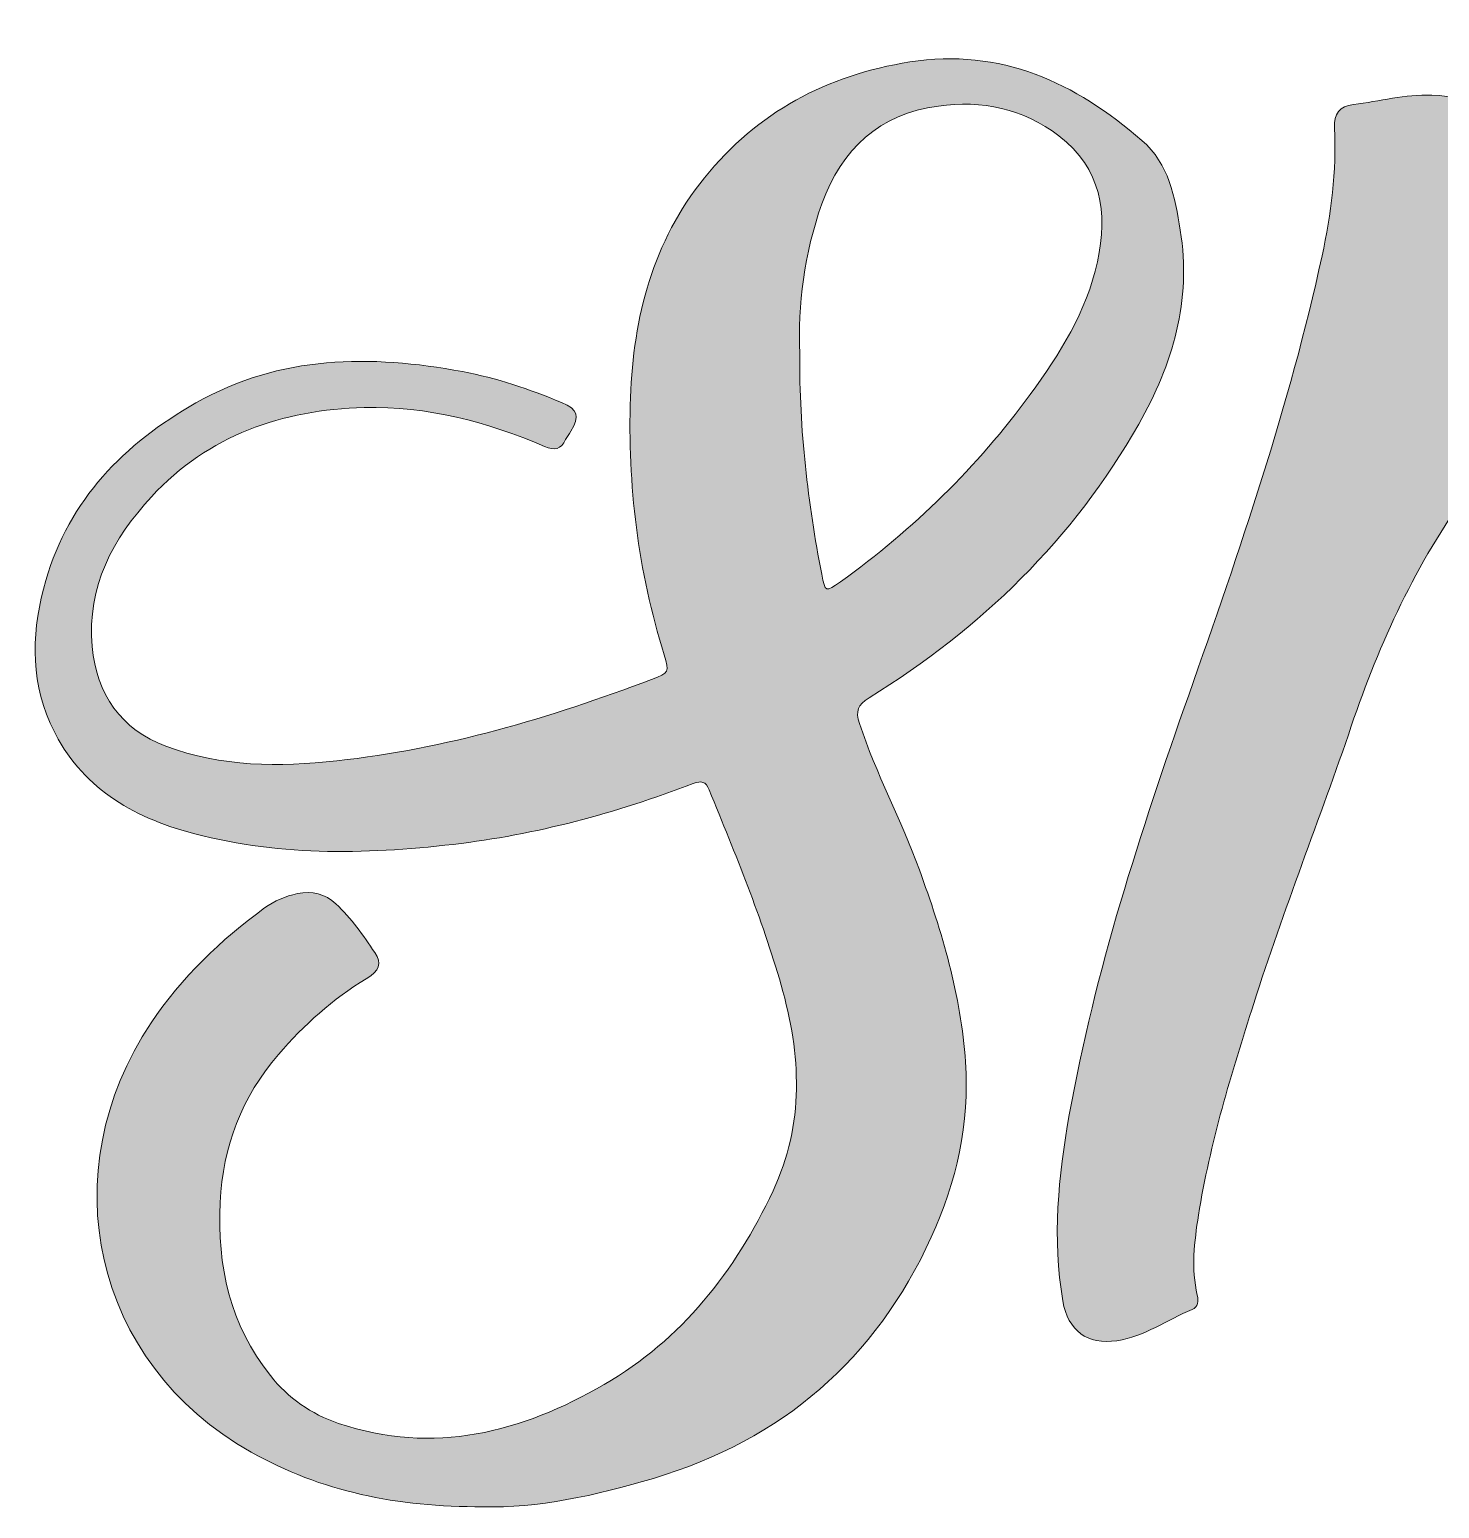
# Model space of a CAD drawing. Extents: x 643 to 1356, y -1289 to -509.
# Drawn here: x 643.3 to 846.1, y -1127.2 to -914.5 of the extents above; entities that cross this region are included whole.
import ezdxf

# ---------------------------------------------------------------- set-up
doc = ezdxf.new("R2010")
doc.units = 0
doc.header["$MEASUREMENT"] = 0
doc.layers.add('katman 1', color=7, linetype='Continuous')

# ---------------------------------------------------------------- blocks, each defined once
blk = doc.blocks.new('block 2')
at = {"layer": 'katman 1', "true_color": 0xd400d3}
h = blk.add_hatch(color=212, dxfattribs=at)
h.dxf.hatch_style = 2
edge = h.paths.add_edge_path()
edge.add_spline(control_points=[(978.24, -1070.41), (976.85, -1072.95), (975.69, -1075.17), (974.44, -1077.34), (969.75, -1085.49), (964.06, -1092.8), (956.61, -1098.62), (952.27, -1102.01), (947.35, -1104.05), (941.89, -1104.82), (936.28, -1105.61), (930.73, -1102.74), (927.72, -1097.48), (924.24, -1091.38), (923.52, -1084.76), (924.29, -1077.97), (925.66, -1065.93), (929.36, -1054.46), (933.03, -1042.99), (939.56, -1022.58), (947.64, -1002.72), (954.56, -982.45), (958.15, -971.93), (961.99, -961.51), (964.86, -950.76), (965.71, -947.61), (966.3, -944.4), (966.63, -941.16), (966.73, -940.11), (966.73, -939.02), (966.57, -937.98), (965.94, -933.73), (963.63, -932.43), (959.64, -934.05), (955.95, -935.56), (952.91, -938.04), (950, -940.69), (942.01, -947.99), (935.11, -956.24), (928.68, -964.92), (923.17, -972.36), (918.06, -980.08), (913.7, -988.24), (909.83, -995.46), (907.11, -1003.21), (904.12, -1010.82), (899.53, -1022.53), (894.95, -1034.25), (892.04, -1046.51), (889.76, -1056.11), (888.15, -1065.81), (888.61, -1075.75), (888.78, -1079.28), (889.27, -1082.76), (890.13, -1086.19), (890.72, -1088.5), (890.18, -1089.55), (887.92, -1090.3), (883.26, -1091.87), (878.46, -1092.49), (873.57, -1092.16), (869.36, -1091.88), (866.02, -1088.15), (865.36, -1083.17), (863.88, -1071.95), (864.94, -1060.88), (867.17, -1049.87), (871.12, -1030.41), (877.89, -1011.86), (885.53, -993.62), (890.52, -981.71), (895.55, -969.82), (898.57, -957.22), (899.59, -952.96), (900.66, -948.65), (899.81, -944.21), (898.83, -939.13), (895.82, -937.4), (890.94, -939.19), (886.17, -940.94), (882.31, -944.13), (878.57, -947.45), (867.56, -957.25), (858.88, -969.03), (850.28, -980.89), (842.79, -991.24), (837.51, -1002.61), (833.43, -1014.67), (828.91, -1028.02), (823.66, -1041.13), (819.4, -1054.58), (816.22, -1064.6), (813.09, -1074.64), (811.45, -1085.05), (810.85, -1088.87), (810.38, -1092.7), (811.27, -1096.55), (811.47, -1097.4), (811.43, -1098.22), (810.53, -1098.6), (806.93, -1100.11), (803.69, -1102.48), (799.72, -1103.09), (795.44, -1103.74), (792.68, -1101.67), (791.94, -1097.37), (790.4, -1088.38), (791.29, -1079.48), (792.87, -1070.6), (796.57, -1049.89), (803.07, -1030), (810.04, -1010.21), (817.35, -989.45), (824.54, -968.63), (829.22, -947.05), (830.53, -941), (831.34, -934.86), (831.01, -928.64), (830.9, -926.58), (831.72, -925.53), (833.74, -925.27), (837.49, -924.78), (841.18, -923.82), (845.01, -923.92), (851.04, -924.07), (854.73, -927.64), (854.72, -933.71), (854.7, -942.08), (852.94, -950.21), (851.11, -958.33), (851, -958.84), (850.89, -959.36), (850.81, -959.88), (850.8, -959.98), (850.93, -960.09), (851.09, -960.36), (853.5, -957.39), (855.83, -954.44), (858.24, -951.56), (866.31, -941.92), (875.06, -933.02), (886.1, -926.74), (894.06, -922.21), (902.51, -919.88), (911.75, -921.94), (914.97, -922.66), (917.98, -923.87), (920.68, -925.76), (923.02, -927.39), (924.73, -929.53), (925.66, -932.31), (927.23, -937), (927.8, -941.76), (927.06, -946.66), (927.01, -947.03), (926.84, -947.44), (927.27, -947.82), (929.82, -944.78), (932.28, -941.66), (934.93, -938.72), (942.58, -930.24), (951.5, -923.6), (962.95, -921.44), (971.48, -919.83), (979.29, -922.22), (986.25, -927.31), (989.99, -930.05), (990.71, -934.25), (991.2, -938.45), (991.94, -944.7), (990.34, -950.66), (988.37, -956.44), (981.86, -975.58), (975.48, -994.77), (968.52, -1013.75), (960.98, -1034.29), (953.18, -1054.76), (948.02, -1076.08), (947, -1080.3), (946.33, -1084.56), (946.48, -1088.92), (946.51, -1089.79), (946.53, -1090.65), (946.87, -1091.47), (947.66, -1093.39), (949.22, -1094.04), (951.04, -1093.06), (952.99, -1092), (954.6, -1090.5), (956.14, -1088.93), (964.63, -1080.24), (971.05, -1070.25), (975.15, -1058.78), (975.92, -1056.61), (976.13, -1054.47), (976.04, -1052.16), (975.55, -1039.5), (977.56, -1027.13), (980.46, -1014.84), (984.78, -996.51), (990.92, -978.82), (999.19, -961.9), (1003.65, -952.77), (1009.43, -944.48), (1016.26, -936.94), (1020.83, -931.9), (1025.84, -927.37), (1031.76, -923.9), (1047.87, -914.49), (1066.62, -916.75), (1079.77, -929.93), (1087.56, -937.73), (1091.47, -947.4), (1092.57, -958.27), (1092.77, -960.25), (1092.86, -962.25), (1092.95, -964.24), (1092.99, -965.14), (1093.31, -965.92), (1093.76, -966.66), (1097.8, -973.23), (1099.52, -980.25), (1099.51, -988.08), (1099.46, -1016.04), (1091.28, -1041.41), (1075.91, -1064.52), (1065.08, -1080.79), (1050.63, -1092.64), (1031.84, -1098.74), (1023.66, -1101.39), (1015.24, -1102.43), (1006.65, -1101.5), (995.83, -1100.34), (988.56, -1094.17), (983.51, -1084.91), (981.49, -1081.21), (980, -1077.31), (979.01, -1073.22), (978.81, -1072.4), (978.56, -1071.59), (978.24, -1070.41)], knot_values=[0, 0, 0, 0, 1, 1, 1, 2, 2, 2, 3, 3, 3, 4, 4, 4, 5, 5, 5, 6, 6, 6, 7, 7, 7, 8, 8, 8, 9, 9, 9, 10, 10, 10, 11, 11, 11, 12, 12, 12, 13, 13, 13, 14, 14, 14, 15, 15, 15, 16, 16, 16, 17, 17, 17, 18, 18, 18, 19, 19, 19, 20, 20, 20, 21, 21, 21, 22, 22, 22, 23, 23, 23, 24, 24, 24, 25, 25, 25, 26, 26, 26, 27, 27, 27, 28, 28, 28, 29, 29, 29, 30, 30, 30, 31, 31, 31, 32, 32, 32, 33, 33, 33, 34, 34, 34, 35, 35, 35, 36, 36, 36, 37, 37, 37, 38, 38, 38, 39, 39, 39, 40, 40, 40, 41, 41, 41, 42, 42, 42, 43, 43, 43, 44, 44, 44, 45, 45, 45, 46, 46, 46, 47, 47, 47, 48, 48, 48, 49, 49, 49, 50, 50, 50, 51, 51, 51, 52, 52, 52, 53, 53, 53, 54, 54, 54, 55, 55, 55, 56, 56, 56, 57, 57, 57, 58, 58, 58, 59, 59, 59, 60, 60, 60, 61, 61, 61, 62, 62, 62, 63, 63, 63, 64, 64, 64, 65, 65, 65, 66, 66, 66, 67, 67, 67, 68, 68, 68, 69, 69, 69, 70, 70, 70, 71, 71, 71, 72, 72, 72, 73, 73, 73, 74, 74, 74, 75, 75, 75, 76, 76, 76, 77, 77, 77, 78, 78, 78, 79, 79, 79, 80, 80, 80, 80], degree=3, periodic=1)
edge = h.paths.add_edge_path()
edge.add_spline(control_points=[(1084.11, -955.98), (1084.16, -950.72), (1079.68, -940.57), (1075.8, -937.22), (1074.79, -936.35), (1073.7, -935.53), (1072.34, -935.33), (1065.29, -934.25), (1058.46, -934.76), (1051.92, -937.98), (1042.07, -942.83), (1034.81, -950.45), (1028.72, -959.36), (1020.9, -970.77), (1015.83, -983.5), (1011.31, -996.46), (1006.57, -1010), (1003.73, -1024), (1001.13, -1038.08), (998.88, -1050.26), (996.96, -1062.46), (997.58, -1074.91), (997.76, -1078.51), (998.26, -1082.07), (999.25, -1085.53), (1001.29, -1092.66), (1006.83, -1095.97), (1014.06, -1094.55), (1018.73, -1093.64), (1022.87, -1091.58), (1026.61, -1088.72), (1033.38, -1083.54), (1038.89, -1077.11), (1043.9, -1070.31), (1062.39, -1045.22), (1073.79, -1017.1), (1079.16, -986.48), (1080.09, -981.17), (1080.57, -975.8), (1079.68, -970.41), (1079.19, -967.44), (1078.66, -964.46), (1076.76, -962.02), (1073.62, -957.99), (1069.23, -957.63), (1064.64, -958.2), (1060.85, -958.68), (1057.29, -959.99), (1053.78, -961.45), (1053.12, -961.73), (1052.39, -962.23), (1051.74, -961.59), (1050.64, -960.51), (1049.69, -959.32), (1049.73, -957.63), (1049.77, -955.95), (1050.88, -955.17), (1052.21, -954.58), (1054.71, -953.48), (1057.29, -952.6), (1059.93, -951.91), (1067.86, -949.83), (1075.34, -950.81), (1082.34, -955.16), (1082.88, -955.5), (1083.37, -956.02), (1084.11, -955.98)], knot_values=[0, 0, 0, 0, 1, 1, 1, 2, 2, 2, 3, 3, 3, 4, 4, 4, 5, 5, 5, 6, 6, 6, 7, 7, 7, 8, 8, 8, 9, 9, 9, 10, 10, 10, 11, 11, 11, 12, 12, 12, 13, 13, 13, 14, 14, 14, 15, 15, 15, 16, 16, 16, 17, 17, 17, 18, 18, 18, 19, 19, 19, 20, 20, 20, 21, 21, 21, 22, 22, 22, 22], degree=3, periodic=1)
h = blk.add_hatch(color=212, dxfattribs=at)
h.dxf.hatch_style = 2
edge = h.paths.add_edge_path()
edge.add_spline(control_points=[(708.54, -1126.97), (696.13, -1127.03), (685.26, -1124.79), (675.19, -1119.12), (652.28, -1106.23), (646.46, -1078.82), (660.8, -1057.36), (665.19, -1050.8), (670.8, -1045.47), (677.12, -1040.84), (678.52, -1039.82), (680.12, -1039.14), (681.84, -1038.78), (683.96, -1038.33), (685.82, -1038.82), (687.38, -1040.26), (689.6, -1042.31), (691.33, -1044.77), (692.97, -1047.27), (694, -1048.83), (693.64, -1049.89), (691.75, -1051.02), (686.91, -1053.93), (682.8, -1057.65), (679.12, -1061.91), (673.83, -1068.05), (671.11, -1075.13), (670.72, -1083.2), (670.28, -1092.35), (672.15, -1100.8), (677.95, -1108.11), (680.53, -1111.35), (683.74, -1113.62), (687.76, -1114.98), (701.48, -1119.62), (714.07, -1116.27), (725.96, -1109.4), (737.13, -1102.94), (744.8, -1093.09), (750.25, -1081.54), (754.79, -1071.9), (754.29, -1062), (751.42, -1051.93), (748.66, -1042.3), (744.83, -1033.11), (741.07, -1023.86), (740.57, -1022.63), (739.95, -1022.5), (738.78, -1022.94), (727.62, -1027.21), (716.15, -1030.31), (704.26, -1031.69), (691.37, -1033.18), (678.51, -1033.43), (665.88, -1029.85), (657.2, -1027.4), (650.08, -1022.84), (646.28, -1014.24), (643.31, -1007.51), (643.67, -1000.57), (645.65, -993.72), (649.04, -982.06), (656.88, -974.08), (667.23, -968.2), (679.4, -961.28), (692.34, -961.23), (705.57, -963.69), (710.48, -964.6), (715.22, -966.21), (719.83, -968.14), (722.24, -969.15), (722.48, -970.07), (721.15, -972.28), (720.91, -972.68), (720.6, -973.04), (720.41, -973.46), (719.74, -974.91), (718.87, -975.06), (717.39, -974.44), (709.11, -970.94), (700.52, -968.63), (691.46, -968.86), (679.64, -969.17), (669.08, -972.78), (660.86, -981.68), (655.28, -987.72), (651.56, -994.54), (652.32, -1003.24), (652.91, -1010.1), (656.49, -1015.18), (662.93, -1017.58), (670.94, -1020.56), (679.19, -1020.6), (687.53, -1019.68), (703.17, -1017.95), (718.12, -1013.54), (732.77, -1007.97), (735.33, -1007), (735.36, -1006.95), (734.58, -1004.42), (730.85, -992.35), (729.3, -979.98), (729.75, -967.4), (730.16, -955.85), (732.97, -944.97), (740.38, -935.8), (747.99, -926.39), (757.99, -921.02), (769.92, -919.15), (783.02, -917.11), (793.73, -922.09), (803.31, -930.44), (807.21, -933.83), (808.06, -938.55), (808.83, -943.34), (810.46, -953.44), (807.78, -962.6), (802.85, -971.26), (793.42, -987.81), (780.18, -1000.67), (764.06, -1010.62), (762.42, -1011.63), (762.1, -1012.52), (762.69, -1014.3), (765.07, -1021.52), (768.71, -1028.22), (771.3, -1035.35), (774.57, -1044.32), (777.31, -1053.42), (777.94, -1063), (778.52, -1071.8), (776.67, -1080.24), (773.02, -1088.21), (764.96, -1105.8), (751.6, -1117.34), (733.06, -1122.89), (724.73, -1125.38), (716.32, -1127.22), (708.54, -1126.97)], knot_values=[0, 0, 0, 0, 1, 1, 1, 2, 2, 2, 3, 3, 3, 4, 4, 4, 5, 5, 5, 6, 6, 6, 7, 7, 7, 8, 8, 8, 9, 9, 9, 10, 10, 10, 11, 11, 11, 12, 12, 12, 13, 13, 13, 14, 14, 14, 15, 15, 15, 16, 16, 16, 17, 17, 17, 18, 18, 18, 19, 19, 19, 20, 20, 20, 21, 21, 21, 22, 22, 22, 23, 23, 23, 24, 24, 24, 25, 25, 25, 26, 26, 26, 27, 27, 27, 28, 28, 28, 29, 29, 29, 30, 30, 30, 31, 31, 31, 32, 32, 32, 33, 33, 33, 34, 34, 34, 35, 35, 35, 36, 36, 36, 37, 37, 37, 38, 38, 38, 39, 39, 39, 40, 40, 40, 41, 41, 41, 42, 42, 42, 43, 43, 43, 44, 44, 44, 45, 45, 45, 46, 46, 46, 46], degree=3, periodic=1)
edge = h.paths.add_edge_path()
edge.add_spline(control_points=[(754.09, -961.08), (754.03, -972.22), (755.26, -982.57), (757.25, -992.84), (757.76, -995.43), (757.8, -995.46), (759.97, -993.91), (770.48, -986.37), (779.63, -977.41), (787.25, -966.97), (791.49, -961.15), (795.35, -955.1), (796.9, -947.88), (798.41, -940.78), (797.51, -934.49), (791.36, -929.78), (786.21, -925.83), (780.33, -924.63), (774.03, -925.49), (765.53, -926.64), (760.15, -931.62), (757.28, -939.57), (754.69, -946.75), (753.85, -954.17), (754.09, -961.08)], knot_values=[0, 0, 0, 0, 1, 1, 1, 2, 2, 2, 3, 3, 3, 4, 4, 4, 5, 5, 5, 6, 6, 6, 7, 7, 7, 8, 8, 8, 8], degree=3, periodic=1)
at = {"layer": 'katman 1', "lineweight": 0}
for points, knots in [([(978.24, -1070.41), (976.85, -1072.95), (975.69, -1075.17), (974.44, -1077.34), (969.75, -1085.49), (964.06, -1092.8), (956.61, -1098.62), (952.27, -1102.01), (947.35, -1104.05), (941.89, -1104.82), (936.28, -1105.61), (930.73, -1102.74), (927.72, -1097.48), (924.24, -1091.38), (923.52, -1084.76), (924.29, -1077.97), (925.66, -1065.93), (929.36, -1054.46), (933.03, -1042.99), (939.56, -1022.58), (947.64, -1002.72), (954.56, -982.45), (958.15, -971.93), (961.99, -961.51), (964.86, -950.76), (965.71, -947.61), (966.3, -944.4), (966.63, -941.16), (966.73, -940.11), (966.73, -939.02), (966.57, -937.98), (965.94, -933.73), (963.63, -932.43), (959.64, -934.05), (955.95, -935.56), (952.91, -938.04), (950, -940.69), (942.01, -947.99), (935.11, -956.24), (928.68, -964.92), (923.17, -972.36), (918.06, -980.08), (913.7, -988.24), (909.83, -995.46), (907.11, -1003.21), (904.12, -1010.82), (899.53, -1022.53), (894.95, -1034.25), (892.04, -1046.51), (889.76, -1056.11), (888.15, -1065.81), (888.61, -1075.75), (888.78, -1079.28), (889.27, -1082.76), (890.13, -1086.19), (890.72, -1088.5), (890.18, -1089.55), (887.92, -1090.3), (883.26, -1091.87), (878.46, -1092.49), (873.57, -1092.16), (869.36, -1091.88), (866.02, -1088.15), (865.36, -1083.17), (863.88, -1071.95), (864.94, -1060.88), (867.17, -1049.87), (871.12, -1030.41), (877.89, -1011.86), (885.53, -993.62), (890.52, -981.71), (895.55, -969.82), (898.57, -957.22), (899.59, -952.96), (900.66, -948.65), (899.81, -944.21), (898.83, -939.13), (895.82, -937.4), (890.94, -939.19), (886.17, -940.94), (882.31, -944.13), (878.57, -947.45), (867.56, -957.25), (858.88, -969.03), (850.28, -980.89), (842.79, -991.24), (837.51, -1002.61), (833.43, -1014.67), (828.91, -1028.02), (823.66, -1041.13), (819.4, -1054.58), (816.22, -1064.6), (813.09, -1074.64), (811.45, -1085.05), (810.85, -1088.87), (810.38, -1092.7), (811.27, -1096.55), (811.47, -1097.4), (811.43, -1098.22), (810.53, -1098.6), (806.93, -1100.11), (803.69, -1102.48), (799.72, -1103.09), (795.44, -1103.74), (792.68, -1101.67), (791.94, -1097.37), (790.4, -1088.38), (791.29, -1079.48), (792.87, -1070.6), (796.57, -1049.89), (803.07, -1030), (810.04, -1010.21), (817.35, -989.45), (824.54, -968.63), (829.22, -947.05), (830.53, -941), (831.34, -934.86), (831.01, -928.64), (830.9, -926.58), (831.72, -925.53), (833.74, -925.27), (837.49, -924.78), (841.18, -923.82), (845.01, -923.92), (851.04, -924.07), (854.73, -927.64), (854.72, -933.71), (854.7, -942.08), (852.94, -950.21), (851.11, -958.33), (851, -958.84), (850.89, -959.36), (850.81, -959.88), (850.8, -959.98), (850.93, -960.09), (851.09, -960.36), (853.5, -957.39), (855.83, -954.44), (858.24, -951.56), (866.31, -941.92), (875.06, -933.02), (886.1, -926.74), (894.06, -922.21), (902.51, -919.88), (911.75, -921.94), (914.97, -922.66), (917.98, -923.87), (920.68, -925.76), (923.02, -927.39), (924.73, -929.53), (925.66, -932.31), (927.23, -937), (927.8, -941.76), (927.06, -946.66), (927.01, -947.03), (926.84, -947.44), (927.27, -947.82), (929.82, -944.78), (932.28, -941.66), (934.93, -938.72), (942.58, -930.24), (951.5, -923.6), (962.95, -921.44), (971.48, -919.83), (979.29, -922.22), (986.25, -927.31), (989.99, -930.05), (990.71, -934.25), (991.2, -938.45), (991.94, -944.7), (990.34, -950.66), (988.37, -956.44), (981.86, -975.58), (975.48, -994.77), (968.52, -1013.75), (960.98, -1034.29), (953.18, -1054.76), (948.02, -1076.08), (947, -1080.3), (946.33, -1084.56), (946.48, -1088.92), (946.51, -1089.79), (946.53, -1090.65), (946.87, -1091.47), (947.66, -1093.39), (949.22, -1094.04), (951.04, -1093.06), (952.99, -1092), (954.6, -1090.5), (956.14, -1088.93), (964.63, -1080.24), (971.05, -1070.25), (975.15, -1058.78), (975.92, -1056.61), (976.13, -1054.47), (976.04, -1052.16), (975.55, -1039.5), (977.56, -1027.13), (980.46, -1014.84), (984.78, -996.51), (990.92, -978.82), (999.19, -961.9), (1003.65, -952.77), (1009.43, -944.48), (1016.26, -936.94), (1020.83, -931.9), (1025.84, -927.37), (1031.76, -923.9), (1047.87, -914.49), (1066.62, -916.75), (1079.77, -929.93), (1087.56, -937.73), (1091.47, -947.4), (1092.57, -958.27), (1092.77, -960.25), (1092.86, -962.25), (1092.95, -964.24), (1092.99, -965.14), (1093.31, -965.92), (1093.76, -966.66), (1097.8, -973.23), (1099.52, -980.25), (1099.51, -988.08), (1099.46, -1016.04), (1091.28, -1041.41), (1075.91, -1064.52), (1065.08, -1080.79), (1050.63, -1092.64), (1031.84, -1098.74), (1023.66, -1101.39), (1015.24, -1102.43), (1006.65, -1101.5), (995.83, -1100.34), (988.56, -1094.17), (983.51, -1084.91), (981.49, -1081.21), (980, -1077.31), (979.01, -1073.22), (978.81, -1072.4), (978.56, -1071.59), (978.24, -1070.41)], [0, 0, 0, 0, 1, 1, 1, 2, 2, 2, 3, 3, 3, 4, 4, 4, 5, 5, 5, 6, 6, 6, 7, 7, 7, 8, 8, 8, 9, 9, 9, 10, 10, 10, 11, 11, 11, 12, 12, 12, 13, 13, 13, 14, 14, 14, 15, 15, 15, 16, 16, 16, 17, 17, 17, 18, 18, 18, 19, 19, 19, 20, 20, 20, 21, 21, 21, 22, 22, 22, 23, 23, 23, 24, 24, 24, 25, 25, 25, 26, 26, 26, 27, 27, 27, 28, 28, 28, 29, 29, 29, 30, 30, 30, 31, 31, 31, 32, 32, 32, 33, 33, 33, 34, 34, 34, 35, 35, 35, 36, 36, 36, 37, 37, 37, 38, 38, 38, 39, 39, 39, 40, 40, 40, 41, 41, 41, 42, 42, 42, 43, 43, 43, 44, 44, 44, 45, 45, 45, 46, 46, 46, 47, 47, 47, 48, 48, 48, 49, 49, 49, 50, 50, 50, 51, 51, 51, 52, 52, 52, 53, 53, 53, 54, 54, 54, 55, 55, 55, 56, 56, 56, 57, 57, 57, 58, 58, 58, 59, 59, 59, 60, 60, 60, 61, 61, 61, 62, 62, 62, 63, 63, 63, 64, 64, 64, 65, 65, 65, 66, 66, 66, 67, 67, 67, 68, 68, 68, 69, 69, 69, 70, 70, 70, 71, 71, 71, 72, 72, 72, 73, 73, 73, 74, 74, 74, 75, 75, 75, 76, 76, 76, 77, 77, 77, 78, 78, 78, 79, 79, 79, 80, 80, 80, 80]), ([(708.54, -1126.97), (696.13, -1127.03), (685.26, -1124.79), (675.19, -1119.12), (652.28, -1106.23), (646.46, -1078.82), (660.8, -1057.36), (665.19, -1050.8), (670.8, -1045.47), (677.12, -1040.84), (678.52, -1039.82), (680.12, -1039.14), (681.84, -1038.78), (683.96, -1038.33), (685.82, -1038.82), (687.38, -1040.26), (689.6, -1042.31), (691.33, -1044.77), (692.97, -1047.27), (694, -1048.83), (693.64, -1049.89), (691.75, -1051.02), (686.91, -1053.93), (682.8, -1057.65), (679.12, -1061.91), (673.83, -1068.05), (671.11, -1075.13), (670.72, -1083.2), (670.28, -1092.35), (672.15, -1100.8), (677.95, -1108.11), (680.53, -1111.35), (683.74, -1113.62), (687.76, -1114.98), (701.48, -1119.62), (714.07, -1116.27), (725.96, -1109.4), (737.13, -1102.94), (744.8, -1093.09), (750.25, -1081.54), (754.79, -1071.9), (754.29, -1062), (751.42, -1051.93), (748.66, -1042.3), (744.83, -1033.11), (741.07, -1023.86), (740.57, -1022.63), (739.95, -1022.5), (738.78, -1022.94), (727.62, -1027.21), (716.15, -1030.31), (704.26, -1031.69), (691.37, -1033.18), (678.51, -1033.43), (665.88, -1029.85), (657.2, -1027.4), (650.08, -1022.84), (646.28, -1014.24), (643.31, -1007.51), (643.67, -1000.57), (645.65, -993.72), (649.04, -982.06), (656.88, -974.08), (667.23, -968.2), (679.4, -961.28), (692.34, -961.23), (705.57, -963.69), (710.48, -964.6), (715.22, -966.21), (719.83, -968.14), (722.24, -969.15), (722.48, -970.07), (721.15, -972.28), (720.91, -972.68), (720.6, -973.04), (720.41, -973.46), (719.74, -974.91), (718.87, -975.06), (717.39, -974.44), (709.11, -970.94), (700.52, -968.63), (691.46, -968.86), (679.64, -969.17), (669.08, -972.78), (660.86, -981.68), (655.28, -987.72), (651.56, -994.54), (652.32, -1003.24), (652.91, -1010.1), (656.49, -1015.18), (662.93, -1017.58), (670.94, -1020.56), (679.19, -1020.6), (687.53, -1019.68), (703.17, -1017.95), (718.12, -1013.54), (732.77, -1007.97), (735.33, -1007), (735.36, -1006.95), (734.58, -1004.42), (730.85, -992.35), (729.3, -979.98), (729.75, -967.4), (730.16, -955.85), (732.97, -944.97), (740.38, -935.8), (747.99, -926.39), (757.99, -921.02), (769.92, -919.15), (783.02, -917.11), (793.73, -922.09), (803.31, -930.44), (807.21, -933.83), (808.06, -938.55), (808.83, -943.34), (810.46, -953.44), (807.78, -962.6), (802.85, -971.26), (793.42, -987.81), (780.18, -1000.67), (764.06, -1010.62), (762.42, -1011.63), (762.1, -1012.52), (762.69, -1014.3), (765.07, -1021.52), (768.71, -1028.22), (771.3, -1035.35), (774.57, -1044.32), (777.31, -1053.42), (777.94, -1063), (778.52, -1071.8), (776.67, -1080.24), (773.02, -1088.21), (764.96, -1105.8), (751.6, -1117.34), (733.06, -1122.89), (724.73, -1125.38), (716.32, -1127.22), (708.54, -1126.97)], [0, 0, 0, 0, 1, 1, 1, 2, 2, 2, 3, 3, 3, 4, 4, 4, 5, 5, 5, 6, 6, 6, 7, 7, 7, 8, 8, 8, 9, 9, 9, 10, 10, 10, 11, 11, 11, 12, 12, 12, 13, 13, 13, 14, 14, 14, 15, 15, 15, 16, 16, 16, 17, 17, 17, 18, 18, 18, 19, 19, 19, 20, 20, 20, 21, 21, 21, 22, 22, 22, 23, 23, 23, 24, 24, 24, 25, 25, 25, 26, 26, 26, 27, 27, 27, 28, 28, 28, 29, 29, 29, 30, 30, 30, 31, 31, 31, 32, 32, 32, 33, 33, 33, 34, 34, 34, 35, 35, 35, 36, 36, 36, 37, 37, 37, 38, 38, 38, 39, 39, 39, 40, 40, 40, 41, 41, 41, 42, 42, 42, 43, 43, 43, 44, 44, 44, 45, 45, 45, 46, 46, 46, 46]), ([(754.09, -961.08), (754.03, -972.22), (755.26, -982.57), (757.25, -992.84), (757.76, -995.43), (757.8, -995.46), (759.97, -993.91), (770.48, -986.37), (779.63, -977.41), (787.25, -966.97), (791.49, -961.15), (795.35, -955.1), (796.9, -947.88), (798.41, -940.78), (797.51, -934.49), (791.36, -929.78), (786.21, -925.83), (780.33, -924.63), (774.03, -925.49), (765.53, -926.64), (760.15, -931.62), (757.28, -939.57), (754.69, -946.75), (753.85, -954.17), (754.09, -961.08)], [0, 0, 0, 0, 1, 1, 1, 2, 2, 2, 3, 3, 3, 4, 4, 4, 5, 5, 5, 6, 6, 6, 7, 7, 7, 8, 8, 8, 8])]:
    blk.add_open_spline(points, degree=3, knots=knots, dxfattribs=at)

msp = doc.modelspace()

# ---------------------------------------------------------------- block references
at = {"layer": 'katman 1'}
msp.add_blockref('block 2', (0, 0), dxfattribs=at)

doc.saveas('drawing.dxf')
